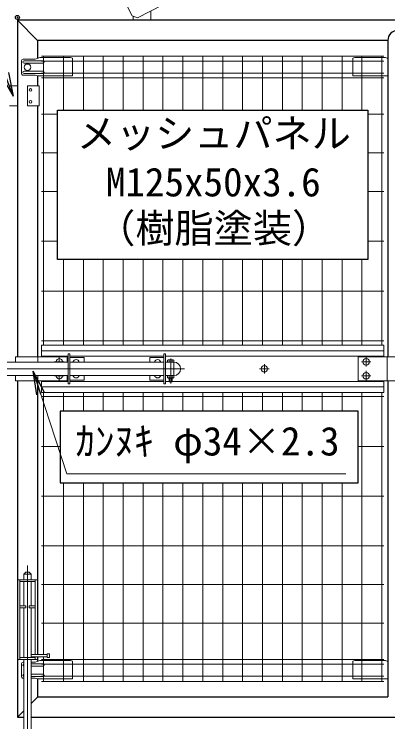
# Model space of a CAD drawing. Units: millimetres, scale not verified. Extents: x -6300 to 6300, y -4455 to 4455.
# Drawn here: x -1320 to -380, y -1742 to 35 of the extents above; entities that cross this region are included whole.
import ezdxf
from ezdxf.enums import TextEntityAlignment as Align

# ---------------------------------------------------------------- set-up
doc = ezdxf.new("R2010")
doc.units = ezdxf.units.MM
doc.header["$LTSCALE"] = 20
doc.header["$PDMODE"] = 32
doc.header["$PDSIZE"] = 10
doc.linetypes.add('USER1', pattern=[50.8, 31.75, -6.35, 6.35, -6.35])
for name, color, linetype, lineweight in [('0-2_D-STR1', 1, 'Continuous', 25), ('0-3_D-STR3', 3, 'Continuous', 13), ('0-4_D-BMK', 2, 'USER1', 13), ('0-8_Defpoints', 8, 'Continuous', 25), ('0-9_D-STR-TXT', 7, 'Continuous', 13), ('0-B_D-STR2', 7, 'Continuous', 13)]:
    doc.layers.add(name, color=color, linetype=linetype, lineweight=lineweight)
doc.layers.add('0-7_0', color=7, linetype='Continuous')
doc.styles.add('ＭＳ ゴシック', font='')
doc.styles.get('ＭＳ ゴシック').set_extended_font_data('MS Gothic')

# ---------------------------------------------------------------- blocks, each defined once
blk = doc.blocks.new('_Open')
at = {"layer": '0-7_0'}
blk.add_line((-20, 3.333), (0, 0), dxfattribs=at)
blk.add_lwpolyline([(-20, -3.333), (0, 0), (-20, 0)], dxfattribs=at)

msp = doc.modelspace()

# ---------------------------------------------------------------- linework, layer by layer
at = {"layer": '0-2_D-STR1'}
for p, q in [((-1311.38, 19.48), (-1260.58, -31.32)), ((-380.28, -31.32), (-380.28, -825.76)), ((-1260.58, -120.34), (-1260.58, -145.52)), ((-1260.58, -195.52), (-1260.58, -825.76)), ((-1311.38, -885.76), (-1311.38, -1730.52)), ((-1260.58, -885.76), (-1260.58, -1573.02)), ((-380.28, -885.76), (-380.28, -1679.72)), ((-1260.58, -1579.02), (-1260.58, -1590.43)), ((-1276.48, -1695.95), (-1260.48, -1679.95)), ((-1260.58, -1679.72), (-380.28, -1679.72)), ((-1311.27, -1730.75), (-1295.48, -1714.96)), ((-1311.38, -1730.52), (-1295.98, -1730.52)), ((-1275.98, -1730.52), (601.62, -1730.52))]:
    msp.add_line(p, q, dxfattribs=at)
for points in [[(601.62, -130.52), (601.62, 19.48), (-1311.38, 19.48), (-1311.38, -825.76)], [(-380.28, -31.32), (-1260.58, -31.32), (-1260.58, -76.43)], [(-1260.58, -1634.34), (-1260.58, -1669.72), (-1260.58, -1679.72)]]:
    msp.add_lwpolyline(points, dxfattribs=at)
msp.add_arc((-354.88, -31.32), 25.4, 0, 180, dxfattribs=at)
at = {"layer": '0-3_D-STR3', "color": 4}
for p, q in [((-1009.12, 25.8), (-911.38, 76.27)), ((-1022.6, 30.09), (-1036.36, 56.75)), ((-1022.6, 30.09), (-1009.12, 25.8))]:
    msp.add_line(p, q, dxfattribs=at)
at = {"layer": '0-3_D-STR3'}
for p, q in [((-976.38, 19.48), (-976.38, 42.7)), ((-1020.38, 19.48), (-1020.38, 29.39)), ((-1020.38, 19.48), (-976.38, 19.48)), ((-1301.47, -83.52), (-1301.47, -113.52)), ((-1266.62, -78.52), (-1296.47, -78.52)), ((-1246.98, -82.52), (-1294.39, -82.52)), ((-1246.98, -88.52), (-1294.39, -88.52)), ((-1255.07, -74.52), (-1266.62, -78.52)), ((-1177.98, -74.52), (-1255.07, -74.52)), ((-1177.98, -74.52), (-1172.98, -75.52)), ((-1172.98, -75.52), (-1172.98, -119.34)), ((-462.88, -74.52), (-467.88, -75.52)), ((-467.88, -75.52), (-467.88, -119.34)), ((-462.88, -74.52), (-385.79, -74.52)), ((-385.79, -74.52), (-380.28, -76.43)), ((-1266.62, -118.52), (-1296.47, -118.52)), ((-1246.98, -108.52), (-1294.39, -108.52)), ((-1246.98, -114.52), (-1294.39, -114.52)), ((-1261.37, -120.34), (-1266.62, -118.52)), ((-1261.37, -120.34), (-1173.98, -120.34)), ((-380.28, -120.34), (-466.88, -120.34)), ((-1311.38, -145.52), (-1331.38, -145.52)), ((-1256.28, -145.52), (-1285.98, -145.52)), ((-1285.98, -145.52), (-1285.98, -195.52)), ((-1256.28, -145.52), (-1256.28, -195.52)), ((-1311.38, -195.52), (-1331.38, -195.52)), ((-1256.28, -195.52), (-1285.98, -195.52)), ((-1250.68, -796.61), (-390.68, -796.61)), ((-1250.68, -796.61), (-1250.68, -825.76)), ((-390.68, -796.61), (-390.68, -825.76)), ((-1250.68, -810.48), (-390.68, -810.48)), ((-1316.19, -825.76), (-1185.98, -825.76)), ((-1316.19, -825.76), (-1316.19, -838.76)), ((-1259.73, -825.76), (-1259.73, -838.76)), ((-1250.68, -823.88), (-1183.88, -823.88)), ((-1185.98, -825.76), (-1185.98, -838.76)), ((-1183.88, -818.26), (-1183.88, -893.26)), ((-1183.88, -818.26), (-1179.38, -818.26)), ((-1179.38, -818.26), (-1179.38, -893.26)), ((-1179.38, -823.88), (-943.38, -823.88)), ((-1179.38, -827.26), (-1143.88, -827.26)), ((-1143.88, -827.26), (-1143.88, -838.76)), ((-978.88, -827.26), (-978.88, -838.76)), ((-943.38, -827.26), (-978.88, -827.26)), ((-943.38, -818.26), (-943.38, -893.26)), ((-938.88, -818.26), (-943.38, -818.26)), ((-938.88, -818.26), (-938.88, -893.26)), ((-938.88, -823.88), (-390.68, -823.88)), ((-934.23, -834.06), (-934.23, -838.76)), ((-920.07, -833.26), (-932.33, -833.26)), ((-930.13, -834.06), (-930.13, -838.76)), ((-922.13, -834.06), (-922.13, -838.76)), ((-918.03, -834.06), (-918.03, -838.76)), ((-254.88, -825.76), (-454.88, -825.76)), ((-454.88, -825.76), (-454.88, -885.76)), ((-381.68, -825.76), (-381.68, -885.76)), ((-1183.88, -838.76), (-1458.88, -838.76)), ((-943.38, -838.76), (-1179.38, -838.76)), ((-918.13, -838.76), (-938.88, -838.76)), ((-918.13, -838.76), (-918.13, -872.76)), ((-1183.88, -872.76), (-1458.88, -872.76)), ((-1316.19, -872.76), (-1316.19, -885.76)), ((-1316.19, -885.76), (-1185.98, -885.76)), ((-1259.73, -872.76), (-1259.73, -885.76)), ((-1250.68, -885.76), (-1250.68, -914.91)), ((-1250.68, -887.64), (-1183.88, -887.64)), ((-1185.98, -872.76), (-1185.98, -885.76)), ((-943.38, -872.76), (-1179.38, -872.76)), ((-1179.38, -884.26), (-1143.88, -884.26)), ((-1179.38, -887.64), (-943.38, -887.64)), ((-1143.88, -872.76), (-1143.88, -884.26)), ((-978.88, -872.76), (-978.88, -884.26)), ((-943.38, -884.26), (-978.88, -884.26)), ((-918.13, -872.76), (-938.88, -872.76)), ((-938.88, -887.64), (-930.13, -887.64)), ((-934.23, -872.76), (-934.23, -878.46)), ((-918.03, -878.46), (-934.23, -878.46)), ((-919.7, -879.26), (-932.28, -879.26)), ((-930.13, -872.76), (-930.13, -878.46)), ((-930.13, -879.26), (-930.13, -887.96)), ((-922.13, -887.96), (-930.13, -887.96)), ((-929.33, -888.76), (-930.13, -887.96)), ((-929.33, -879.26), (-929.33, -888.76)), ((-922.93, -879.26), (-922.93, -888.76)), ((-922.93, -888.76), (-922.13, -887.96)), ((-922.13, -872.76), (-922.13, -878.46)), ((-922.13, -879.26), (-922.13, -887.96)), ((-922.13, -887.64), (-390.68, -887.64)), ((-918.03, -872.76), (-918.03, -878.46)), ((-254.88, -885.76), (-454.88, -885.76)), ((-390.68, -885.76), (-390.68, -914.91)), ((-1250.68, -901.04), (-390.68, -901.04)), ((-1183.88, -893.26), (-1179.38, -893.26)), ((-938.88, -893.26), (-943.38, -893.26)), ((-922.93, -888.76), (-929.33, -888.76)), ((-1250.68, -914.91), (-390.68, -914.91)), ((-1290.48, -1366.02), (-1295.48, -1371.02)), ((-1290.48, -1366.02), (-1281.48, -1366.02)), ((-1281.48, -1366.02), (-1276.48, -1371.02)), ((-1310.98, -1585.52), (-1310.98, -1385.52)), ((-1260.98, -1385.52), (-1310.98, -1385.52)), ((-1304.98, -1385.52), (-1304.98, -1581.02)), ((-1295.48, -1371.02), (-1295.48, -1385.52)), ((-1295.48, -1371.02), (-1276.48, -1371.02)), ((-1276.48, -1371.02), (-1276.48, -1385.52)), ((-1266.98, -1385.52), (-1266.98, -1573.02)), ((-1260.98, -1573.02), (-1260.98, -1385.52)), ((-1304.98, -1390.02), (-1266.98, -1390.02)), ((-1295.48, -1390.02), (-1295.48, -1451.02)), ((-1276.48, -1390.02), (-1276.48, -1451.02)), ((-1304.98, -1455.52), (-1289.98, -1455.52)), ((-1295.48, -1455.52), (-1295.48, -1581.02)), ((-1281.98, -1451.02), (-1266.98, -1451.02)), ((-1276.48, -1455.52), (-1276.48, -1581.02)), ((-1304.98, -1581.02), (-1304.98, -1585.52)), ((-1304.98, -1581.02), (-1266.98, -1581.02)), ((-1236.48, -1573.02), (-1276.48, -1573.02)), ((-1236.48, -1579.02), (-1276.48, -1579.02)), ((-1266.98, -1579.02), (-1266.98, -1585.52)), ((-1260.98, -1585.52), (-1260.98, -1579.02)), ((-1236.48, -1581.02), (-1236.48, -1571.02)), ((-1230.48, -1571.02), (-1236.48, -1571.02)), ((-1230.48, -1581.02), (-1236.48, -1581.02)), ((-1230.48, -1581.02), (-1230.48, -1571.02)), ((-1304.98, -1585.52), (-1310.98, -1585.52)), ((-1304.98, -1585.52), (-1266.98, -1585.52)), ((-1301.47, -1597.52), (-1301.47, -1627.52)), ((-1301.47, -1597.52), (-1301.47, -1627.52)), ((-1295.98, -1592.52), (-1296.47, -1592.52)), ((-1295.98, -1592.52), (-1296.47, -1592.52)), ((-1295.98, -1592.52), (-1296.47, -1592.52)), ((-1295.98, -1592.52), (-1296.47, -1592.52)), ((-1295.48, -1585.52), (-1295.48, -1841.02)), ((-1276.48, -1585.52), (-1276.48, -1841.02)), ((-1266.62, -1592.52), (-1275.98, -1592.52)), ((-1246.98, -1596.52), (-1275.98, -1596.52)), ((-1266.98, -1585.52), (-1260.98, -1585.52)), ((-1255.07, -1588.52), (-1266.62, -1592.52)), ((-1177.98, -1588.52), (-1255.07, -1588.52)), ((-1177.98, -1588.52), (-1172.98, -1589.52)), ((-1172.98, -1589.52), (-1172.98, -1633.34)), ((-462.88, -1588.52), (-467.88, -1589.52)), ((-467.88, -1589.52), (-467.88, -1633.34)), ((-462.88, -1588.52), (-385.79, -1588.52)), ((-385.79, -1588.52), (-380.28, -1590.43)), ((-1246.98, -1602.52), (-1275.98, -1602.52)), ((-1295.98, -1632.52), (-1296.47, -1632.52)), ((-1295.98, -1632.52), (-1296.47, -1632.52)), ((-1295.98, -1632.52), (-1296.47, -1632.52)), ((-1295.98, -1632.52), (-1296.47, -1632.52)), ((-1295.98, -1632.52), (-1296.47, -1632.52)), ((-1246.98, -1622.52), (-1275.98, -1622.52)), ((-1246.98, -1628.52), (-1275.98, -1628.52)), ((-1266.62, -1632.52), (-1275.98, -1632.52)), ((-1261.37, -1634.34), (-1266.62, -1632.52)), ((-1261.37, -1634.34), (-1173.98, -1634.34)), ((-380.28, -1634.34), (-466.88, -1634.34))]:
    msp.add_line(p, q, dxfattribs=at)
for points in [[(-1304.98, -1451.02), (-1289.98, -1451.02), (-1289.98, -1455.52)], [(-1281.98, -1451.02), (-1281.98, -1455.52), (-1266.98, -1455.52)]]:
    msp.add_lwpolyline(points, dxfattribs=at)
for centre in [(-1285.98, -98.52), (-434.88, -838.26), (-690.68, -855.76), (-434.88, -873.26)]:
    msp.add_circle(centre, 8, dxfattribs=at)
for centre, radius, start, end in [((-1296.47, -83.52), 5, 90, 180), ((-1294.39, -85.52), 3, 90, 270), ((-1246.98, -85.52), 3, 270, 90), ((-1296.47, -113.52), 5, 180, 270), ((-1294.39, -111.52), 3, 90, 270), ((-1246.98, -111.52), 3, 270, 90), ((-1173.98, -119.34), 1, 270, 0), ((-466.88, -119.34), 1, 180, 270), ((-1205.98, -838.26), 8, 356.41668, 183.58332), ((-1163.88, -840.76), 8, 14.47751, 165.52249), ((-958.88, -840.76), 8, 14.47751, 165.52249), ((-932.18, -836.27), 3.02, 47.18249, 132.81751), ((-926.13, -843.66), 10.4, 67.38014, 112.61986), ((-920.08, -836.28), 3.03, 47.363, 132.637), ((-918.13, -855.76), 17, 270, 90), ((-1205.98, -873.26), 8, 176.41668, 3.58332), ((-1163.88, -870.76), 8, 194.47751, 345.52249), ((-958.88, -870.76), 8, 194.47751, 345.52249), ((-932.18, -876.24), 3.02, 227.28053, 312.71947), ((-926.13, -868.86), 10.4, 247.38014, 292.61986), ((-920.08, -876.32), 2.96, 226.1605, 313.8395), ((-1296.47, -1597.52), 5, 90, 180), ((-1296.47, -1597.52), 5, 90, 180), ((-1294.39, -1599.52), 3, 121.98985, 238.01015), ((-1294.39, -1599.52), 3, 121.98985, 238.01015), ((-1294.39, -1599.52), 3, 121.98985, 238.01015), ((-1294.39, -1599.52), 3, 121.98985, 238.01015), ((-1294.39, -1599.52), 3, 121.98985, 238.01015), ((-1294.39, -1599.52), 3, 121.98985, 238.01015), ((-1246.98, -1599.52), 3, 270, 90), ((-1296.47, -1627.52), 5, 180, 270), ((-1296.47, -1627.52), 5, 180, 270), ((-1294.39, -1625.52), 3, 121.98985, 238.01015), ((-1294.39, -1625.52), 3, 121.98985, 238.01015), ((-1294.39, -1625.52), 3, 121.98985, 238.01015), ((-1294.39, -1625.52), 3, 121.98985, 238.01015), ((-1294.39, -1625.52), 3, 121.98985, 238.01015), ((-1294.39, -1625.52), 3, 121.98985, 238.01015), ((-1246.98, -1625.52), 3, 270, 90), ((-1173.98, -1633.34), 1, 270, 0), ((-466.88, -1633.34), 1, 180, 270)]:
    msp.add_arc(centre, radius, start, end, dxfattribs=at)
for centre in [(-1278.4, -155.52), (-1278.4, -185.52)]:
    msp.add_ellipse(centre, major_axis=(0, 3.25), ratio=0.984239, dxfattribs=at)
at = {"layer": '0-4_D-BMK'}
for p, q in [((-1205.98, -838.76), (-1205.98, -826.26)), ((-926.13, -830.01), (-926.13, -892.91)), ((-434.88, -850.26), (-434.88, -826.26)), ((-1217.98, -838.26), (-1193.98, -838.26)), ((-690.68, -867.76), (-690.68, -843.76)), ((-446.88, -838.26), (-422.88, -838.26)), ((-891.13, -855.76), (-1811.13, -855.76)), ((-678.68, -855.76), (-702.68, -855.76)), ((-434.88, -885.26), (-434.88, -861.26)), ((-1217.98, -873.26), (-1193.98, -873.26)), ((-1205.98, -885.26), (-1205.98, -872.76)), ((-446.88, -873.26), (-422.88, -873.26)), ((-1285.98, -1916.87), (-1285.98, -1349.36))]:
    msp.add_line(p, q, dxfattribs=at)
at = {"layer": '0-8_Defpoints'}
for points in [[(-1210.83, -581.02), (-1210.83, -206.02), (-430.83, -206.02), (-430.83, -581.02)], [(-455.24, -962.08), (-1204.17, -962.08), (-1204.17, -1142.08), (-455.24, -1142.08)]]:
    msp.add_lwpolyline(points, close=True, dxfattribs=at)
msp.add_point((-1311.38, 26.48), dxfattribs=at)
at = {"layer": '0-9_D-STR-TXT'}
msp.add_lwpolyline([(-485.59, -1119.25), (-1187.1, -1119.25), (-1271.18, -863.23)], dxfattribs=at)
at = {"layer": '0-B_D-STR2'}
for p, q in [((-390.43, -70.52), (-1250.43, -70.52)), ((-1245.43, -796.61), (-1245.43, -70.52)), ((-1195.43, -206.02), (-1195.43, -70.52)), ((-1145.43, -206.02), (-1145.43, -70.52)), ((-1095.43, -206.02), (-1095.43, -70.52)), ((-1045.43, -206.02), (-1045.43, -70.52)), ((-995.43, -206.02), (-995.43, -70.52)), ((-945.43, -206.02), (-945.43, -70.52)), ((-895.43, -206.02), (-895.43, -70.52)), ((-845.43, -206.02), (-845.43, -70.52)), ((-795.43, -206.02), (-795.43, -70.52)), ((-745.43, -206.02), (-745.43, -70.52)), ((-695.43, -206.02), (-695.43, -70.52)), ((-645.43, -206.02), (-645.43, -70.52)), ((-595.43, -206.02), (-595.43, -70.52)), ((-545.43, -206.02), (-545.43, -70.52)), ((-495.43, -206.02), (-495.43, -70.52)), ((-445.43, -206.02), (-445.43, -70.52)), ((-395.43, -796.61), (-395.43, -70.52)), ((-390.43, -83.62), (-1250.43, -83.62)), ((-390.43, -113.42), (-1250.43, -113.42)), ((-390.43, -125.28), (-1250.43, -125.28)), ((-1210.83, -216.52), (-1250.43, -216.52)), ((-390.43, -216.52), (-430.83, -216.52)), ((-1210.83, -313.52), (-1250.43, -313.52)), ((-390.43, -313.52), (-430.83, -313.52)), ((-1210.83, -410.52), (-1250.43, -410.52)), ((-390.43, -410.52), (-430.83, -410.52)), ((-1210.83, -535.52), (-1250.43, -535.52)), ((-390.43, -535.52), (-430.83, -535.52)), ((-1195.43, -796.61), (-1195.43, -581.02)), ((-1145.43, -796.61), (-1145.43, -581.02)), ((-1095.43, -796.61), (-1095.43, -581.02)), ((-1045.43, -796.61), (-1045.43, -581.02)), ((-995.43, -796.61), (-995.43, -581.02)), ((-945.43, -796.61), (-945.43, -581.02)), ((-895.43, -796.61), (-895.43, -581.02)), ((-845.43, -796.61), (-845.43, -581.02)), ((-795.43, -796.61), (-795.43, -581.02)), ((-745.43, -796.61), (-745.43, -581.02)), ((-695.43, -796.61), (-695.43, -581.02)), ((-645.43, -796.61), (-645.43, -581.02)), ((-595.43, -796.61), (-595.43, -581.02)), ((-545.43, -796.61), (-545.43, -581.02)), ((-495.43, -796.61), (-495.43, -581.02)), ((-445.43, -796.61), (-445.43, -581.02)), ((-390.43, -660.52), (-1250.43, -660.52)), ((-390.43, -785.52), (-1250.43, -785.52)), ((-1245.43, -1573.02), (-1245.43, -914.91)), ((-1195.43, -962.08), (-1195.43, -914.91)), ((-1145.43, -962.08), (-1145.43, -914.91)), ((-1095.43, -962.08), (-1095.43, -914.91)), ((-1045.43, -962.08), (-1045.43, -914.91)), ((-995.43, -962.08), (-995.43, -914.91)), ((-945.43, -962.08), (-945.43, -914.91)), ((-895.43, -962.08), (-895.43, -914.91)), ((-845.43, -962.08), (-845.43, -914.91)), ((-795.43, -962.08), (-795.43, -914.91)), ((-745.43, -962.08), (-745.43, -914.91)), ((-695.43, -962.08), (-695.43, -914.91)), ((-645.43, -962.08), (-645.43, -914.91)), ((-595.43, -962.08), (-595.43, -914.91)), ((-545.43, -962.08), (-545.43, -914.91)), ((-495.43, -962.08), (-495.43, -914.91)), ((-445.43, -1640.52), (-445.43, -914.91)), ((-395.43, -1640.52), (-395.43, -914.91)), ((-390.43, -925.52), (-1250.43, -925.52)), ((-1204.17, -1050.52), (-1250.43, -1050.52)), ((-390.43, -1050.52), (-455.24, -1050.52)), ((-1195.43, -1640.52), (-1195.43, -1142.08)), ((-1145.43, -1640.52), (-1145.43, -1142.08)), ((-1095.43, -1640.52), (-1095.43, -1142.08)), ((-1045.43, -1640.52), (-1045.43, -1142.08)), ((-995.43, -1640.52), (-995.43, -1142.08)), ((-945.43, -1640.52), (-945.43, -1142.08)), ((-895.43, -1640.52), (-895.43, -1142.08)), ((-845.43, -1640.52), (-845.43, -1142.08)), ((-795.43, -1640.52), (-795.43, -1142.08)), ((-745.43, -1640.52), (-745.43, -1142.08)), ((-695.43, -1640.52), (-695.43, -1142.08)), ((-645.43, -1640.52), (-645.43, -1142.08)), ((-595.43, -1640.52), (-595.43, -1142.08)), ((-545.43, -1640.52), (-545.43, -1142.08)), ((-495.43, -1640.52), (-495.43, -1142.08)), ((-390.43, -1175.52), (-1250.43, -1175.52)), ((-390.43, -1300.52), (-1250.43, -1300.52)), ((-390.43, -1397.52), (-1250.43, -1397.52)), ((-390.43, -1494.52), (-1250.43, -1494.52)), ((-1245.43, -1640.52), (-1245.43, -1579.02)), ((-390.43, -1585.76), (-1250.43, -1585.76)), ((-390.43, -1597.62), (-1250.43, -1597.62)), ((-390.43, -1627.42), (-1250.43, -1627.42)), ((-390.43, -1640.52), (-1250.43, -1640.52))]:
    msp.add_line(p, q, dxfattribs=at)

# ---------------------------------------------------------------- block references
at = {"layer": '0-9_D-STR-TXT', "xscale": 3, "yscale": 3}
for p, rotation in [((-1322.07, -171.14), 290.24399), ((-1271.81, -861.33), 108.18043)]:
    msp.add_blockref('_Open', p, dxfattribs=dict(at, rotation=rotation))

# ---------------------------------------------------------------- texts
at = {"layer": '0-9_D-STR-TXT', "style": 'ＭＳ ゴシック'}
for s, p in [('メッシュパネル', (-1161.95, -322.42)), ('M125x50x3.6', (-1088.85, -444.52)), ('（樹脂塗装）', (-1113.22, -560.52)), ('ｶﾝﾇｷ φ34×2.3', (-1165.68, -1095.05))]:
    msp.add_text(s, height=72.14, dxfattribs=at).set_placement(p, align=Align.BOTTOM_LEFT)

doc.saveas('drawing.dxf')
